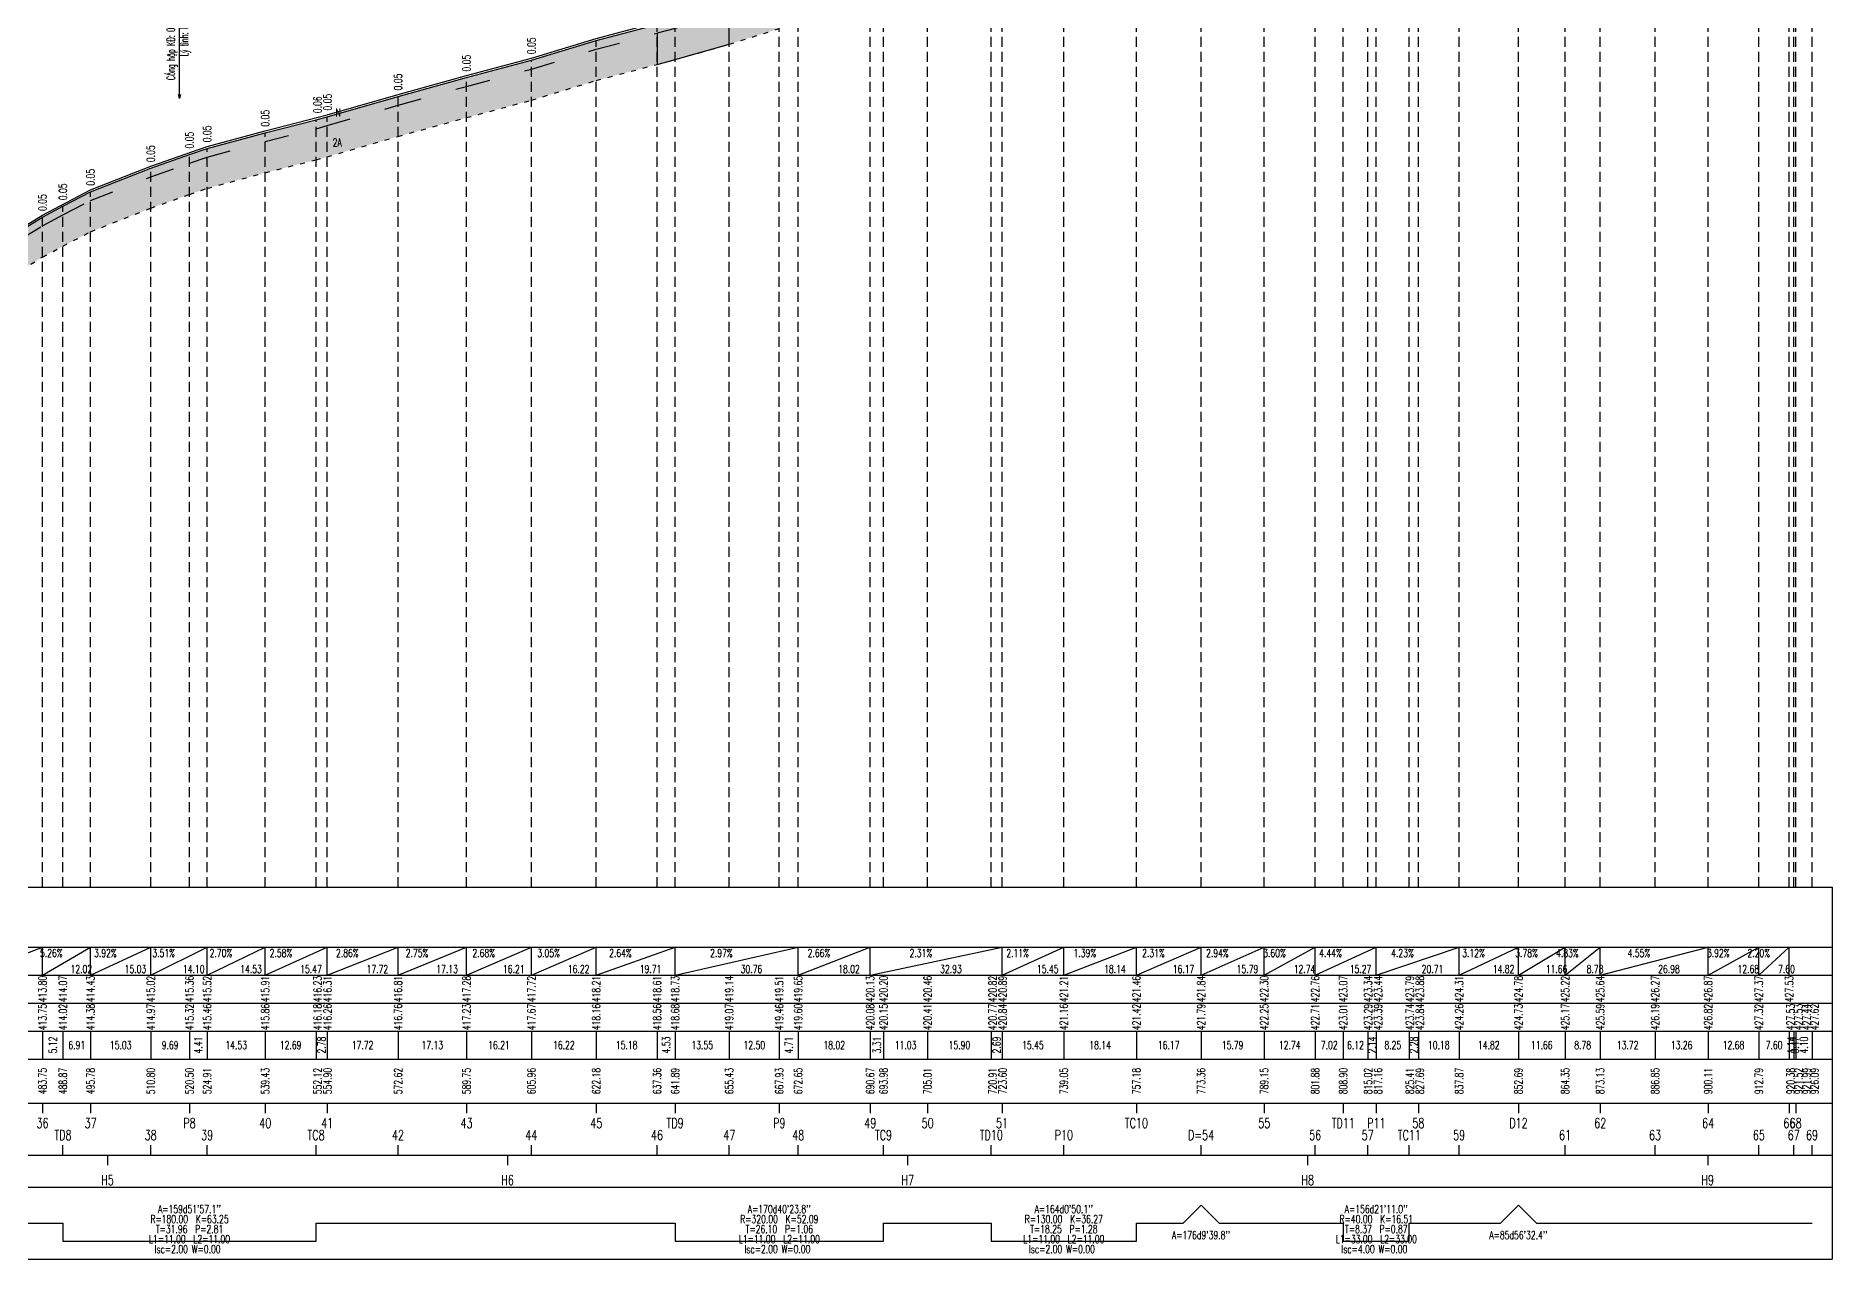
# Model space of a CAD drawing. Header units: centimetres. Extents: x 8901 to 10871, y -7016 to -5464.
# Drawn here: x 9497.3 to 9946.3, y -6139.6 to -5833.9 of the extents above; entities that cross this region are included whole.
import ezdxf
from ezdxf.enums import TextEntityAlignment as Align

# ---------------------------------------------------------------- set-up
doc = ezdxf.new("R2010")
doc.units = ezdxf.units.CM
doc.header["$LTSCALE"] = 10
doc.header["$MEASUREMENT"] = 0
doc.set_wipeout_variables(frame=1)
doc.linetypes.add('ACAD_ISO03W100', pattern=[30, 12, -18])
doc.linetypes.add('HIDDEN', pattern=[0.375, 0.25, -0.125])
for name, color, linetype in [('AoDuongCu2', 2, 'Continuous'), ('DIA CHAT', 8, 'Continuous'), ('enttdtunhien', 3, 'Continuous'), ('kcle_PHAN DINH PHUNG CHOT', 7, 'Continuous'), ('linedongtd', 8, 'Continuous'), ('plinetdtn', 3, 'Continuous'), ('PlineThangCong', 5, 'Continuous'), ('Texttencoc', 5, 'Continuous'), ('tracdocthietke', 1, 'Continuous'), ('vuot', 7, 'Continuous')]:
    doc.layers.add(name, color=color, linetype=linetype)
doc.styles.add('2D', font='vnsimple.shx', dxfattribs={"width": 0.6})
doc.styles.add('CHUSO', font='Vnsimple.shx', dxfattribs={"width": 0.7})
doc.styles.add('CHUSO_TK', font='Vnsimple.shx', dxfattribs={"width": 0.7})
doc.styles.get("Standard").update_dxf_attribs({"font": 'vnsimple.shx', "width": 0.7})
doc.styles.add('TENCOC', font='vnsimple.shx', dxfattribs={"width": 0.7})
doc.styles.add('TIEUDE', font='vnsimple.shx', dxfattribs={"width": 0.7})
doc.dimstyles.new('D1000', dxfattribs={"dimtxt": 2, "dimasz": 1, "dimexe": 0.5, "dimexo": 0.5, "dimgap": 0.7, "dimtad": 1, "dimzin": 0, "dimdsep": 46, "dimtxsty": '2D', "dimblk": 'OPEN30', "dimcen": 0, "dimdle": 0.7, "dimclrd": 7, "dimclre": 7, "dimclrt": 3, "dimaunit": 1, "dimadec": 3, "dimazin": 2, "dimtfac": 0.347826, "dimtix": 1, "dimtofl": 0, "dimtmove": 0, "dimatfit": 3, "dimldrblk": 'OPEN30', "dimfxl": 0, "dimtolj": 1, "dimtzin": 0, "dimarcsym": 0})

# ---------------------------------------------------------------- blocks, each defined once
blk = doc.blocks.new('A$C379663C2')
at = {"layer": 'Texttencoc', "style": 'TIEUDE'}
blk.add_attdef('M', (1.58, 1.5), '', height=1.76, dxfattribs=at)
blk = doc.blocks.new('_Open30')
at = {"color": 0, "linetype": 'ByBlock', "lineweight": -2}
for p, q in [((-1, 0.27), (0, 0)), ((0, 0), (-1, -0.27)), ((0, 0), (-1, 0))]:
    blk.add_line(p, q, dxfattribs=at)

msp = doc.modelspace()

# ---------------------------------------------------------------- hatches: boundary and pattern name
at = {"layer": 'DIA CHAT', "lineweight": -2}
h = msp.add_hatch(dxfattribs=at)
h.set_pattern_fill('ANGLE', color=256, scale=10, style=0)
h.set_pattern_definition([(0, (-549126.691, -1846220.4042), (0, 2.75), [2, -0.75]), (90, (-549126.691, -1846220.4042), (-2.75, 2e-16), [2, -0.75])])
h.paths.add_polyline_path([(9915.31502, -5750.62362), (9927.99472, -5745.65362), (9935.59002, -5742.43362), (9936.72562, -5742.81362), (9937.19982, -5744.48362), (9941.29652, -5742.62362), (9941.29652, -5740.42362), (9937.19982, -5742.28362), (9936.72562, -5740.61362), (9935.59002, -5740.23362), (9927.99472, -5743.45362), (9915.31502, -5748.42362), (9902.05612, -5754.66362), (9888.33832, -5760.69362), (9879.56032, -5764.93362), (9867.89832, -5769.34362), (9853.07692, -5774.01362), (9842.89742, -5778.22362), (9840.62022, -5779.22362), (9840.62022, -5781.42362), (9842.89742, -5780.42362), (9853.07692, -5776.21362), (9867.89832, -5771.54362), (9879.56032, -5767.13362), (9888.33832, -5762.89362), (9902.05612, -5756.86362)])
h.paths.add_polyline_path([(9804.35782, -5796.28362), (9817.09322, -5791.70362), (9824.11162, -5788.70362), (9830.22792, -5785.89362), (9832.36592, -5784.92362), (9840.62022, -5781.42362), (9840.62022, -5779.22362), (9832.36592, -5782.72362), (9830.22792, -5783.69362), (9824.11162, -5786.50362), (9817.09322, -5789.50362), (9804.35782, -5794.08362), (9788.56352, -5798.73362), (9772.38972, -5802.46362), (9754.25412, -5804.98362), (9738.80602, -5808.24362), (9736.11852, -5808.94362), (9720.22102, -5812.54362), (9709.18772, -5815.14362), (9705.87482, -5815.84362), (9705.87482, -5818.04362), (9709.18772, -5817.34362), (9720.22102, -5814.74362), (9736.11852, -5811.14362), (9738.80602, -5810.44362), (9754.25412, -5807.18362), (9772.38972, -5804.66362), (9788.56352, -5800.93362)])
h.paths.add_polyline_path([(9637.38722, -5837.18362), (9652.56782, -5833.18362), (9657.09752, -5831.98362), (9670.64322, -5828.10362), (9683.14262, -5824.24362), (9687.85712, -5822.84362), (9705.87482, -5818.04362), (9705.87482, -5815.84362), (9687.85712, -5820.64362), (9683.14262, -5822.04362), (9670.64322, -5825.90362), (9657.09752, -5829.78362), (9652.56782, -5830.98362), (9637.38722, -5834.98362), (9621.17152, -5839.93362), (9604.96012, -5844.27362), (9587.83282, -5848.98362), (9570.11052, -5854.05362), (9567.33272, -5854.85362), (9554.64142, -5858.04362), (9540.11612, -5861.96362), (9535.70612, -5863.46362), (9526.01242, -5866.91362), (9510.98672, -5872.80362), (9504.07952, -5876.40362), (9504.07952, -5878.60362), (9510.98672, -5875.00362), (9526.01242, -5869.11362), (9535.70612, -5865.66362), (9540.11612, -5864.16362), (9554.64142, -5860.24362), (9567.33272, -5857.05362), (9570.11052, -5856.25362), (9587.83282, -5851.18362), (9604.96012, -5846.47362), (9621.17152, -5842.13362)])
h.paths.add_polyline_path([(9464.10282, -5904.42362), (9467.65642, -5901.92362), (9480.67892, -5892.54362), (9498.96182, -5881.33362), (9504.07952, -5878.60362), (9504.07952, -5876.40362), (9498.96182, -5879.13362), (9480.67892, -5890.34362), (9467.65642, -5899.72362), (9464.10282, -5902.22362), (9453.91862, -5908.89362), (9443.73442, -5916.19362), (9431.25022, -5923.50362), (9424.75712, -5926.10362), (9417.35922, -5928.91362), (9405.88242, -5931.96362), (9392.33532, -5933.72362), (9392.33532, -5935.92362), (9405.88242, -5934.16362), (9417.35922, -5931.11362), (9424.75712, -5928.30362), (9431.25022, -5925.70362), (9443.73442, -5918.39362), (9453.91862, -5911.09362)])
h.paths.add_polyline_path([(9335.38112, -5941.38362), (9339.18202, -5940.98362), (9354.14282, -5939.70362), (9356.47072, -5939.40362), (9372.50542, -5937.68362), (9387.00772, -5936.42362), (9392.33532, -5935.92362), (9392.33532, -5933.72362), (9387.00772, -5934.22362), (9372.50542, -5935.48362), (9356.47072, -5937.20362), (9354.14282, -5937.50362), (9339.18202, -5938.78362), (9335.38112, -5939.18362), (9324.23272, -5940.20362), (9316.61932, -5940.01362), (9315.89892, -5940.01362), (9307.48802, -5939.38362), (9299.07712, -5937.66362), (9296.54192, -5936.56362), (9289.47892, -5934.16362), (9282.41592, -5931.56362), (9274.53522, -5928.36362), (9258.36162, -5919.76362), (9258.36162, -5921.96362), (9274.53522, -5930.56362), (9282.41592, -5933.76362), (9289.47892, -5936.36362), (9296.54192, -5938.76362), (9299.07712, -5939.86362), (9307.48802, -5941.58362), (9315.89892, -5942.21362), (9316.61932, -5942.21362), (9324.23272, -5942.40362)])
h.paths.add_polyline_path([(9021.30952, -5922.64362), (9015.20842, -5921.70362), (9015.20842, -5923.90362), (9021.30952, -5924.84362)])
h.paths.add_polyline_path([(9151.13412, -5871.46362), (9151.13412, -5873.66362), (9155.72432, -5875.29362), (9162.73912, -5876.29362), (9165.28302, -5877.61362), (9172.33852, -5878.91362), (9185.57962, -5882.39362), (9189.02022, -5884.81362), (9194.30382, -5886.11362), (9206.09522, -5892.71362), (9214.00042, -5897.07362), (9223.17022, -5902.11362), (9224.96742, -5903.11362), (9240.22862, -5911.54362), (9258.36162, -5921.96362), (9258.36162, -5919.76362), (9240.22862, -5909.34362), (9224.96742, -5900.91362), (9223.17022, -5899.91362), (9214.00042, -5894.87362), (9206.09522, -5890.51362), (9194.30382, -5883.91362), (9189.02022, -5882.61362), (9185.57962, -5880.19362), (9172.33852, -5876.71362), (9165.28302, -5875.41362), (9162.73912, -5874.09362), (9155.72432, -5873.09362)])
h = msp.add_hatch(dxfattribs=at)
h.set_pattern_fill('ANSI36', color=256, scale=15, style=0)
h.set_pattern_definition([(45, (-549126.691, -1846220.4042), (0.994368911, 3.6460193405), [4.6875, -0.9375, 0, -0.9375])])
h.paths.add_polyline_path([(9224.96742, -5903.11362), (9223.17022, -5902.11362), (9223.17022, -5909.91362), (9224.96742, -5910.91362)])
h.paths.add_polyline_path([(9224.96742, -5903.11362), (9224.96742, -5910.91362), (9240.22862, -5919.34362), (9240.22862, -5911.54362)])
h.paths.add_polyline_path([(9240.22862, -5911.54362), (9240.22862, -5919.34362), (9258.36162, -5929.76362), (9258.36162, -5921.96362)])
h.paths.add_polyline_path([(9194.30382, -5886.11362), (9194.30382, -5893.91362), (9206.09522, -5900.51362), (9206.09522, -5892.71362)])
h.paths.add_polyline_path([(9214.00042, -5897.07362), (9206.09522, -5892.71362), (9206.09522, -5900.51362), (9214.00042, -5904.87362)])
h.paths.add_polyline_path([(9223.17022, -5902.11362), (9214.00042, -5897.07362), (9214.00042, -5904.87362), (9223.17022, -5909.91362)])
h.paths.add_polyline_path([(9172.33852, -5878.91362), (9165.28302, -5877.61362), (9162.73912, -5876.29362), (9155.72432, -5875.29362), (9151.13412, -5873.66362), (9142.56262, -5873.12362), (9142.56262, -5880.92362), (9151.13412, -5881.46362), (9155.72432, -5883.09362), (9162.73912, -5884.09362), (9165.28302, -5885.41362), (9172.33852, -5886.71362), (9185.57962, -5890.19362), (9189.02022, -5892.61362), (9194.30382, -5893.91362), (9194.30382, -5886.11362), (9189.02022, -5884.81362), (9185.57962, -5882.39362)])
h.paths.add_polyline_path([(9670.64322, -5835.90362), (9670.64322, -5828.10362), (9657.09752, -5831.98362), (9652.56782, -5833.18362), (9652.56782, -5840.98362), (9657.09752, -5839.78362)])
h.paths.add_polyline_path([(9687.85712, -5822.84362), (9683.14262, -5824.24362), (9683.14262, -5832.04362), (9687.85712, -5830.64362)])
h.paths.add_polyline_path([(9840.62022, -5781.42362), (9832.36592, -5784.92362), (9832.36592, -5792.72362), (9840.62022, -5789.22362)])
h.paths.add_polyline_path([(9842.89742, -5780.42362), (9840.62022, -5781.42362), (9840.62022, -5789.22362), (9842.89742, -5788.22362)])
h.paths.add_polyline_path([(9832.36592, -5784.92362), (9830.22792, -5785.89362), (9830.22792, -5793.69362), (9832.36592, -5792.72362)])
h.paths.add_polyline_path([(9853.07692, -5776.21362), (9842.89742, -5780.42362), (9842.89742, -5788.22362), (9853.07692, -5784.01362)])
h.paths.add_polyline_path([(9867.89832, -5771.54362), (9853.07692, -5776.21362), (9853.07692, -5784.01362), (9867.89832, -5779.34362)])
h.paths.add_polyline_path([(9879.56032, -5767.13362), (9867.89832, -5771.54362), (9867.89832, -5779.34362), (9879.56032, -5774.93362)])
h.paths.add_polyline_path([(9888.33832, -5762.89362), (9879.56032, -5767.13362), (9879.56032, -5774.93362), (9888.33832, -5770.69362)])
h.paths.add_polyline_path([(9902.05612, -5756.86362), (9888.33832, -5762.89362), (9888.33832, -5770.69362), (9902.05612, -5764.66362)])
h.paths.add_polyline_path([(9915.31502, -5750.62362), (9902.05612, -5756.86362), (9902.05612, -5764.66362), (9915.31502, -5758.42362)])
h.paths.add_polyline_path([(9927.99472, -5745.65362), (9915.31502, -5750.62362), (9915.31502, -5758.42362), (9927.99472, -5753.45362)])
h.paths.add_polyline_path([(9941.29652, -5742.62362), (9937.19982, -5744.48362), (9936.72562, -5742.81362), (9935.59002, -5742.43362), (9927.99472, -5745.65362), (9927.99472, -5753.45362), (9935.59002, -5751.56971), (9936.72562, -5751.42619), (9937.19982, -5751.36352), (9941.29652, -5750.42362)])
h.paths.add_polyline_path([(9817.09322, -5791.70362), (9804.35782, -5796.28362), (9804.35782, -5804.08362), (9817.09322, -5799.50362)])
h.paths.add_polyline_path([(9824.11162, -5788.70362), (9817.09322, -5791.70362), (9817.09322, -5799.50362), (9824.11162, -5796.50362)])
h.paths.add_polyline_path([(9830.22792, -5785.89362), (9824.11162, -5788.70362), (9824.11162, -5796.50362), (9830.22792, -5793.69362)])
h.paths.add_polyline_path([(9754.25412, -5807.18362), (9738.80602, -5810.44362), (9738.80602, -5818.24362), (9754.25412, -5814.98362)])
h.paths.add_polyline_path([(9772.38972, -5812.46362), (9772.38972, -5804.66362), (9754.25412, -5807.18362), (9754.25412, -5814.98362)])
h.paths.add_polyline_path([(9788.56352, -5800.93362), (9772.38972, -5804.66362), (9772.38972, -5812.46362), (9788.56352, -5808.73362)])
h.paths.add_polyline_path([(9804.35782, -5804.08362), (9804.35782, -5796.28362), (9788.56352, -5800.93362), (9788.56352, -5808.73362)])
h.paths.add_polyline_path([(9709.18772, -5817.34362), (9705.87482, -5818.04362), (9705.87482, -5825.84362), (9709.18772, -5825.14362)])
h.paths.add_polyline_path([(9720.22102, -5814.74362), (9709.18772, -5817.34362), (9709.18772, -5825.14362), (9720.22102, -5822.54362)])
h.paths.add_polyline_path([(9736.11852, -5811.14362), (9720.22102, -5814.74362), (9720.22102, -5822.54362), (9736.11852, -5818.94362)])
h.paths.add_polyline_path([(9738.80602, -5810.44362), (9736.11852, -5811.14362), (9736.11852, -5818.94362), (9738.80602, -5818.24362)])
h.paths.add_polyline_path([(9652.56782, -5840.98362), (9652.56782, -5833.18362), (9637.38722, -5837.18362), (9637.38722, -5844.98362)])
h.paths.add_polyline_path([(9705.87482, -5818.04362), (9687.85712, -5822.84362), (9687.85712, -5830.64362), (9705.87482, -5825.84362)])
h.paths.add_polyline_path([(9683.14262, -5824.24362), (9670.64322, -5828.10362), (9670.64322, -5835.90362), (9683.14262, -5832.04362)])
h.paths.add_polyline_path([(9540.11612, -5864.16362), (9535.70612, -5865.66362), (9535.70612, -5873.46362), (9540.11612, -5871.96362)])
h.paths.add_polyline_path([(9570.11052, -5856.25362), (9567.33272, -5857.05362), (9567.33272, -5864.85362), (9570.11052, -5864.05362)])
h.paths.add_polyline_path([(9554.64142, -5868.04362), (9554.64142, -5860.24362), (9540.11612, -5864.16362), (9540.11612, -5871.96362)])
h.paths.add_polyline_path([(9567.33272, -5857.05362), (9554.64142, -5860.24362), (9554.64142, -5868.04362), (9567.33272, -5864.85362)])
h.paths.add_polyline_path([(9587.83282, -5851.18362), (9570.11052, -5856.25362), (9570.11052, -5864.05362), (9587.83282, -5858.98362)])
h.paths.add_polyline_path([(9604.96012, -5846.47362), (9587.83282, -5851.18362), (9587.83282, -5858.98362), (9604.96012, -5854.27362)])
h.paths.add_polyline_path([(9621.17152, -5849.93362), (9621.17152, -5842.13362), (9604.96012, -5846.47362), (9604.96012, -5854.27362)])
h.paths.add_polyline_path([(9637.38722, -5837.18362), (9621.17152, -5842.13362), (9621.17152, -5849.93362), (9637.38722, -5844.98362)])
h.paths.add_polyline_path([(9510.98672, -5875.00362), (9504.07952, -5878.60362), (9504.07952, -5886.40362), (9510.98672, -5882.80362)])
h.paths.add_polyline_path([(9526.01242, -5876.91362), (9526.01242, -5869.11362), (9510.98672, -5875.00362), (9510.98672, -5882.80362)])
h.paths.add_polyline_path([(9535.70612, -5865.66362), (9526.01242, -5869.11362), (9526.01242, -5876.91362), (9535.70612, -5873.46362)])
h.paths.add_polyline_path([(9387.00772, -5944.22362), (9392.33532, -5943.72362), (9392.33532, -5935.92362), (9387.00772, -5936.42362), (9372.50542, -5937.68362), (9356.47072, -5939.40362), (9354.14282, -5939.70362), (9339.18202, -5940.98362), (9335.38112, -5941.38362), (9324.23272, -5942.40362), (9316.61932, -5942.21362), (9315.89892, -5942.21362), (9307.48802, -5941.58362), (9299.07712, -5939.86362), (9296.54192, -5938.76362), (9289.47892, -5936.36362), (9282.41592, -5933.76362), (9274.53522, -5930.56362), (9258.36162, -5921.96362), (9258.36162, -5929.76362), (9274.53522, -5938.36362), (9282.41592, -5941.56362), (9289.47892, -5944.16362), (9296.54192, -5946.56362), (9299.07712, -5947.66362), (9307.48802, -5949.38362), (9315.89892, -5950.01362), (9316.61932, -5950.01362), (9324.23272, -5950.20362), (9335.38112, -5949.18362), (9339.18202, -5948.78362), (9354.14282, -5947.50362), (9356.47072, -5947.20362), (9372.50542, -5945.48362)])
h.paths.add_polyline_path([(9480.67892, -5900.34362), (9498.96182, -5889.13362), (9504.07952, -5886.40362), (9504.07952, -5878.60362), (9498.96182, -5881.33362), (9480.67892, -5892.54362), (9467.65642, -5901.92362), (9464.10282, -5904.42362), (9453.91862, -5911.09362), (9443.73442, -5918.39362), (9431.25022, -5925.70362), (9424.75712, -5928.30362), (9417.35922, -5931.11362), (9405.88242, -5934.16362), (9392.33532, -5935.92362), (9392.33532, -5943.72362), (9405.88242, -5941.96362), (9417.35922, -5938.91362), (9424.75712, -5936.10362), (9431.25022, -5933.50362), (9443.73442, -5926.19362), (9453.91862, -5918.89362), (9464.10282, -5912.22362), (9467.65642, -5909.72362)])
h.paths.add_polyline_path([(9107.05552, -5886.43362), (9113.25532, -5885.01362), (9129.05122, -5882.06362), (9142.56262, -5880.92362), (9142.56262, -5873.12362), (9129.05122, -5874.26362), (9113.25532, -5877.21362), (9107.05552, -5878.63362), (9098.01752, -5880.96362), (9081.56302, -5884.69362), (9064.91632, -5890.96362), (9046.71672, -5902.49362), (9036.61132, -5911.20362), (9030.65532, -5917.96362), (9026.50592, -5921.06362), (9021.30952, -5924.84362), (9015.20842, -5923.90362), (9015.20842, -5933.24223), (9021.30952, -5932.64362), (9026.50592, -5928.86362), (9030.65532, -5925.76362), (9036.61132, -5919.00362), (9046.71672, -5910.29362), (9064.91632, -5898.76362), (9081.56302, -5892.49362), (9098.01752, -5888.76362)])

# ---------------------------------------------------------------- linework, layer by layer
at = {"layer": 'Defpoints', "linetype": 'ACAD_ISO03W100', "lineweight": -2, "ltscale": 0.01}
msp.add_lwpolyline([(9480.67892, -5900.34362), (9498.96182, -5889.13362), (9504.07952, -5886.40362), (9510.98672, -5882.80362), (9526.01242, -5876.91362), (9535.70612, -5873.46362), (9540.11612, -5871.96362), (9554.64142, -5868.04362), (9567.33272, -5864.85362), (9570.11052, -5864.05362), (9587.83282, -5858.98362), (9604.96012, -5854.27362), (9621.17152, -5849.93362), (9637.38722, -5844.98362), (9652.56782, -5840.98362), (9657.09752, -5839.78362), (9670.64322, -5835.90362), (9683.14262, -5832.04362)], dxfattribs=at)
at = {"layer": 'DIA CHAT', "lineweight": -2}
msp.add_lwpolyline([(9652.56782, -5833.18362), (9652.56782, -5840.98362), (9657.09752, -5839.78362), (9670.64322, -5835.90362), (9670.64322, -5828.10362), (9657.09752, -5831.98362), (9652.56782, -5833.18362)], close=True, dxfattribs=at)
at = {"layer": 'DIA CHAT', "linetype": 'ACAD_ISO03W100', "lineweight": -2, "ltscale": 0.05}
msp.add_lwpolyline([(9480.67892, -5892.54362), (9498.96182, -5881.33362), (9504.07952, -5878.60362), (9510.98672, -5875.00362), (9526.01242, -5869.11362), (9535.70612, -5865.66362), (9540.11612, -5864.16362), (9554.64142, -5860.24362), (9567.33272, -5857.05362), (9570.11052, -5856.25362), (9587.83282, -5851.18362), (9604.96012, -5846.47362), (9621.17152, -5842.13362), (9637.38722, -5837.18362), (9652.56782, -5833.18362)], dxfattribs=at)
at = {"layer": 'enttdtunhien'}
for p, q in [((9010.20842, -6046.61362), (9946.29652, -6046.61362)), ((9946.29652, -6046.61362), (9946.29652, -6139.61362)), ((9010.20842, -6061.61362), (9946.29652, -6061.61362)), ((9010.20842, -6068.61362), (9946.29652, -6068.61362)), ((9010.20842, -6075.61362), (9946.29652, -6075.61362)), ((9010.20842, -6082.61362), (9946.29652, -6082.61362)), ((9010.20842, -6089.61362), (9946.29652, -6089.61362)), ((9010.20842, -6100.61362), (9946.29652, -6100.61362)), ((9010.20842, -6113.61362), (9946.29652, -6113.61362)), ((9010.20842, -6121.61362), (9946.29652, -6121.61362)), ((9010.20842, -6139.61362), (9946.29652, -6139.61362))]:
    msp.add_line(p, q, dxfattribs=at)
at = {"layer": 'enttdtunhien', "color": 3}
for p, q in [((9498.96182, -6082.61362), (9498.96182, -6089.61362)), ((9504.07952, -6082.61362), (9504.07952, -6089.61362)), ((9510.98672, -6082.61362), (9510.98672, -6089.61362)), ((9526.01242, -6082.61362), (9526.01242, -6089.61362)), ((9535.70612, -6082.61362), (9535.70612, -6089.61362)), ((9540.11612, -6082.61362), (9540.11612, -6089.61362)), ((9554.64142, -6082.61362), (9554.64142, -6089.61362)), ((9567.33272, -6082.61362), (9567.33272, -6089.61362)), ((9570.11052, -6082.61362), (9570.11052, -6089.61362)), ((9587.83282, -6082.61362), (9587.83282, -6089.61362)), ((9604.96012, -6082.61362), (9604.96012, -6089.61362)), ((9621.17152, -6082.61362), (9621.17152, -6089.61362)), ((9637.38722, -6082.61362), (9637.38722, -6089.61362)), ((9652.56782, -6082.61362), (9652.56782, -6089.61362)), ((9657.09752, -6082.61362), (9657.09752, -6089.61362)), ((9670.64322, -6082.61362), (9670.64322, -6089.61362)), ((9683.14262, -6082.61362), (9683.14262, -6089.61362)), ((9687.85712, -6082.61362), (9687.85712, -6089.61362)), ((9705.87482, -6082.61362), (9705.87482, -6089.61362)), ((9709.18772, -6082.61362), (9709.18772, -6089.61362)), ((9720.22102, -6082.61362), (9720.22102, -6089.61362)), ((9736.11852, -6082.61362), (9736.11852, -6089.61362)), ((9738.80602, -6082.61362), (9738.80602, -6089.61362)), ((9754.25412, -6082.61362), (9754.25412, -6089.61362)), ((9772.38972, -6082.61362), (9772.38972, -6089.61362)), ((9788.56352, -6082.61362), (9788.56352, -6089.61362)), ((9804.35782, -6082.61362), (9804.35782, -6089.61362)), ((9817.09322, -6082.61362), (9817.09322, -6089.61362)), ((9824.11162, -6082.61362), (9824.11162, -6089.61362)), ((9830.22792, -6082.61362), (9830.22792, -6089.61362)), ((9832.36592, -6082.61362), (9832.36592, -6089.61362)), ((9840.62022, -6082.61362), (9840.62022, -6089.61362)), ((9842.89742, -6082.61362), (9842.89742, -6089.61362)), ((9853.07692, -6082.61362), (9853.07692, -6089.61362)), ((9867.89832, -6082.61362), (9867.89832, -6089.61362)), ((9879.56032, -6082.61362), (9879.56032, -6089.61362)), ((9888.33832, -6082.61362), (9888.33832, -6089.61362)), ((9902.05612, -6082.61362), (9902.05612, -6089.61362)), ((9915.31502, -6082.61362), (9915.31502, -6089.61362)), ((9927.99472, -6082.61362), (9927.99472, -6089.61362)), ((9935.59002, -6082.61362), (9935.59002, -6089.61362)), ((9936.72562, -6082.61362), (9936.72562, -6089.61362)), ((9937.19982, -6082.61362), (9937.19982, -6089.61362)), ((9941.29652, -6082.61362), (9941.29652, -6089.61362))]:
    msp.add_line(p, q, dxfattribs=at)
at = {"layer": 'enttdtunhien', "color": 5}
for p, q in [((9498.96182, -6100.61362), (9498.96182, -6103.11362)), ((9510.98672, -6100.61362), (9510.98672, -6103.11362)), ((9535.70612, -6100.61362), (9535.70612, -6103.11362)), ((9554.64142, -6100.61362), (9554.64142, -6103.11362)), ((9570.11052, -6100.61362), (9570.11052, -6103.11362)), ((9604.96012, -6100.61362), (9604.96012, -6103.11362)), ((9637.38722, -6100.61362), (9637.38722, -6103.11362)), ((9657.09752, -6100.61362), (9657.09752, -6103.11362)), ((9683.14262, -6100.61362), (9683.14262, -6103.11362)), ((9705.87482, -6100.61362), (9705.87482, -6103.11362)), ((9720.22102, -6100.61362), (9720.22102, -6103.11362)), ((9738.80602, -6100.61362), (9738.80602, -6103.11362)), ((9772.38972, -6100.61362), (9772.38972, -6103.11362)), ((9804.35782, -6100.61362), (9804.35782, -6103.11362)), ((9824.11162, -6100.61362), (9824.11162, -6103.11362)), ((9832.36592, -6100.61362), (9832.36592, -6103.11362)), ((9842.89742, -6100.61362), (9842.89742, -6103.11362)), ((9867.89832, -6100.61362), (9867.89832, -6103.11362)), ((9888.33832, -6100.61362), (9888.33832, -6103.11362)), ((9915.31502, -6100.61362), (9915.31502, -6103.11362)), ((9935.59002, -6100.61362), (9935.59002, -6103.11362)), ((9937.19982, -6100.61362), (9937.19982, -6103.11362)), ((9504.07952, -6113.61362), (9504.07952, -6111.11362)), ((9515.20842, -6113.61362), (9515.20842, -6116.11362)), ((9526.01242, -6113.61362), (9526.01242, -6111.11362)), ((9540.11612, -6113.61362), (9540.11612, -6111.11362)), ((9567.33272, -6113.61362), (9567.33272, -6111.11362)), ((9587.83282, -6113.61362), (9587.83282, -6111.11362)), ((9615.20842, -6113.61362), (9615.20842, -6116.11362)), ((9621.17152, -6113.61362), (9621.17152, -6111.11362)), ((9652.56782, -6113.61362), (9652.56782, -6111.11362)), ((9670.64322, -6113.61362), (9670.64322, -6111.11362)), ((9687.85712, -6113.61362), (9687.85712, -6111.11362)), ((9709.18772, -6113.61362), (9709.18772, -6111.11362)), ((9715.20842, -6113.61362), (9715.20842, -6116.11362)), ((9736.11852, -6113.61362), (9736.11852, -6111.11362)), ((9754.25412, -6113.61362), (9754.25412, -6111.11362)), ((9788.56352, -6113.61362), (9788.56352, -6111.11362)), ((9815.20842, -6113.61362), (9815.20842, -6116.11362)), ((9817.09322, -6113.61362), (9817.09322, -6111.11362)), ((9830.22792, -6113.61362), (9830.22792, -6111.11362)), ((9840.62022, -6113.61362), (9840.62022, -6111.11362)), ((9853.07692, -6113.61362), (9853.07692, -6111.11362)), ((9879.56032, -6113.61362), (9879.56032, -6111.11362)), ((9902.05612, -6113.61362), (9902.05612, -6111.11362)), ((9915.20842, -6113.61362), (9915.20842, -6116.11362)), ((9927.99472, -6113.61362), (9927.99472, -6111.11362)), ((9936.72562, -6113.61362), (9936.72562, -6111.11362)), ((9941.29652, -6113.61362), (9941.29652, -6111.11362))]:
    msp.add_line(p, q, dxfattribs=at)
at = {"layer": 'linedongtd', "linetype": 'HIDDEN'}
for p, q in [((9935.59002, -6046.61362), (9935.59002, -5741.28362)), ((9936.72562, -6046.61362), (9936.72562, -5741.28362)), ((9937.19982, -6046.61362), (9937.19982, -5742.18362)), ((9941.29652, -6046.61362), (9941.29652, -5740.42362)), ((9927.99472, -6046.61362), (9927.99472, -5743.45362)), ((9915.31502, -6046.61362), (9915.31502, -5748.42362)), ((9902.05612, -6046.61362), (9902.05612, -5754.66362)), ((9888.33832, -6046.61362), (9888.33832, -5760.69362)), ((9867.89832, -6046.61362), (9867.89832, -5769.34362)), ((9879.56032, -6046.61362), (9879.56032, -5764.93362)), ((9842.89742, -6046.61362), (9842.89742, -5778.22362)), ((9853.07692, -6046.61362), (9853.07692, -5774.01362)), ((9832.36592, -6046.61362), (9832.36592, -5782.72362)), ((9840.62022, -6046.61362), (9840.62022, -5779.22362)), ((9824.11162, -6046.61362), (9824.11162, -5786.50362)), ((9830.22792, -6046.61362), (9830.22792, -5783.69362)), ((9817.09322, -6046.61362), (9817.09322, -5789.50362)), ((9804.35782, -6046.61362), (9804.35782, -5794.08362)), ((9788.56352, -6046.61362), (9788.56352, -5798.73362)), ((9754.25412, -6046.61362), (9754.25412, -5804.98362)), ((9772.38972, -6046.61362), (9772.38972, -5802.46362)), ((9736.11852, -6046.61362), (9736.11852, -5808.94362)), ((9738.80602, -6046.61362), (9738.80602, -5808.24362)), ((9720.22102, -6046.61362), (9720.22102, -5812.54362)), ((9705.87482, -6046.61362), (9705.87482, -5815.84362)), ((9709.18772, -6046.61362), (9709.18772, -5815.14362)), ((9683.14262, -6046.61362), (9683.14262, -5822.04362)), ((9687.85712, -6046.61362), (9687.85712, -5820.64362)), ((9670.64322, -6046.61362), (9670.64322, -5825.90362)), ((9652.56782, -6046.61362), (9652.56782, -5830.98362)), ((9657.09752, -6046.61362), (9657.09752, -5829.78362)), ((9637.38722, -6046.61362), (9637.38722, -5834.98362)), ((9621.17152, -6046.61362), (9621.17152, -5839.93362)), ((9604.96012, -6046.61362), (9604.96012, -5844.27362)), ((9587.83282, -6046.61362), (9587.83282, -5848.98362)), ((9570.11052, -6046.61362), (9570.11052, -5854.05362)), ((9554.64142, -6046.61362), (9554.64142, -5858.04362)), ((9567.33272, -6046.61362), (9567.33272, -5854.85362)), ((9535.70612, -6046.61362), (9535.70612, -5863.46362)), ((9540.11612, -6046.61362), (9540.11612, -5861.96362)), ((9526.01242, -6046.61362), (9526.01242, -5866.91362)), ((9504.07952, -6046.61362), (9504.07952, -5876.40362)), ((9510.98672, -6046.61362), (9510.98672, -5872.80362)), ((9498.96182, -6046.61362), (9498.96182, -5879.13362))]:
    msp.add_line(p, q, dxfattribs=at)
at = {"layer": 'PlineThangCong', "color": 3}
msp.add_lwpolyline([(9464.10282, -6130.61362), (9504.07952, -6130.61362), (9504.07952, -6135.11362), (9567.33272, -6135.11362), (9567.33272, -6130.61362), (9657.09752, -6130.61362), (9657.09752, -6135.11362), (9709.18772, -6135.11362), (9709.18772, -6130.61362), (9736.11852, -6130.61362), (9736.11852, -6135.11362), (9772.38972, -6135.11362), (9772.38972, -6130.61362), (9784.06352, -6130.61362), (9788.56352, -6126.11362), (9793.06352, -6130.61362), (9824.11162, -6130.61362), (9824.11162, -6135.11362), (9840.62022, -6135.11362), (9840.62022, -6130.61362), (9863.39832, -6130.61362), (9867.89832, -6126.11362), (9872.39832, -6130.61362), (9941.29652, -6130.61362)], dxfattribs=at)
at = {"layer": 'tracdocthietke', "color": 2}
for p, q in [((9480.67892, -6068.61362), (9498.96182, -6061.61362)), ((9498.96182, -6068.61362), (9498.96182, -6061.61362)), ((9498.96182, -6068.61362), (9498.96182, -6061.61362)), ((9498.96182, -6068.61362), (9510.98672, -6061.61362)), ((9510.98672, -6068.61362), (9510.98672, -6061.61362)), ((9510.98672, -6068.61362), (9510.98672, -6061.61362)), ((9510.98672, -6068.61362), (9526.01242, -6061.61362)), ((9526.01242, -6068.61362), (9526.01242, -6061.61362)), ((9526.01242, -6068.61362), (9526.01242, -6061.61362)), ((9526.01242, -6068.61362), (9540.11612, -6061.61362)), ((9540.11612, -6068.61362), (9540.11612, -6061.61362)), ((9540.11612, -6068.61362), (9540.11612, -6061.61362)), ((9540.11612, -6068.61362), (9554.64142, -6061.61362)), ((9554.64142, -6068.61362), (9554.64142, -6061.61362)), ((9554.64142, -6068.61362), (9554.64142, -6061.61362)), ((9554.64142, -6068.61362), (9570.11052, -6061.61362)), ((9570.11052, -6068.61362), (9570.11052, -6061.61362)), ((9570.11052, -6068.61362), (9570.11052, -6061.61362)), ((9570.11052, -6068.61362), (9587.83282, -6061.61362)), ((9587.83282, -6068.61362), (9587.83282, -6061.61362)), ((9587.83282, -6068.61362), (9587.83282, -6061.61362)), ((9587.83282, -6068.61362), (9604.96012, -6061.61362)), ((9604.96012, -6068.61362), (9604.96012, -6061.61362)), ((9604.96012, -6068.61362), (9604.96012, -6061.61362)), ((9604.96012, -6068.61362), (9621.17152, -6061.61362)), ((9621.17152, -6068.61362), (9621.17152, -6061.61362)), ((9621.17152, -6068.61362), (9621.17152, -6061.61362)), ((9621.17152, -6068.61362), (9637.38722, -6061.61362)), ((9637.38722, -6068.61362), (9637.38722, -6061.61362)), ((9637.38722, -6068.61362), (9637.38722, -6061.61362)), ((9637.38722, -6068.61362), (9657.09752, -6061.61362)), ((9657.09752, -6068.61362), (9657.09752, -6061.61362)), ((9657.09752, -6068.61362), (9657.09752, -6061.61362)), ((9657.09752, -6068.61362), (9687.85712, -6061.61362)), ((9687.85712, -6068.61362), (9687.85712, -6061.61362)), ((9687.85712, -6068.61362), (9687.85712, -6061.61362)), ((9687.85712, -6068.61362), (9705.87482, -6061.61362)), ((9705.87482, -6068.61362), (9705.87482, -6061.61362)), ((9705.87482, -6068.61362), (9705.87482, -6061.61362)), ((9705.87482, -6068.61362), (9738.80602, -6061.61362)), ((9738.80602, -6068.61362), (9738.80602, -6061.61362)), ((9738.80602, -6068.61362), (9738.80602, -6061.61362)), ((9738.80602, -6068.61362), (9754.25412, -6061.61362)), ((9754.25412, -6068.61362), (9754.25412, -6061.61362)), ((9754.25412, -6068.61362), (9754.25412, -6061.61362)), ((9754.25412, -6068.61362), (9772.38972, -6061.61362)), ((9772.38972, -6068.61362), (9772.38972, -6061.61362)), ((9772.38972, -6068.61362), (9772.38972, -6061.61362)), ((9772.38972, -6068.61362), (9788.56352, -6061.61362)), ((9788.56352, -6068.61362), (9788.56352, -6061.61362)), ((9788.56352, -6068.61362), (9788.56352, -6061.61362)), ((9788.56352, -6068.61362), (9804.35782, -6061.61362)), ((9804.35782, -6068.61362), (9804.35782, -6061.61362)), ((9804.35782, -6068.61362), (9804.35782, -6061.61362)), ((9804.35782, -6068.61362), (9817.09322, -6061.61362)), ((9817.09322, -6068.61362), (9817.09322, -6061.61362)), ((9817.09322, -6068.61362), (9817.09322, -6061.61362)), ((9817.09322, -6068.61362), (9832.36592, -6061.61362)), ((9832.36592, -6068.61362), (9832.36592, -6061.61362)), ((9832.36592, -6068.61362), (9832.36592, -6061.61362)), ((9832.36592, -6068.61362), (9853.07692, -6061.61362)), ((9853.07692, -6068.61362), (9853.07692, -6061.61362)), ((9853.07692, -6068.61362), (9853.07692, -6061.61362)), ((9853.07692, -6068.61362), (9867.89832, -6061.61362)), ((9867.89832, -6068.61362), (9867.89832, -6061.61362)), ((9867.89832, -6068.61362), (9867.89832, -6061.61362)), ((9867.89832, -6068.61362), (9879.56032, -6061.61362)), ((9879.56032, -6068.61362), (9879.56032, -6061.61362)), ((9879.56032, -6068.61362), (9879.56032, -6061.61362)), ((9879.56032, -6068.61362), (9888.33832, -6061.61362)), ((9888.33832, -6068.61362), (9888.33832, -6061.61362)), ((9888.33832, -6068.61362), (9888.33832, -6061.61362)), ((9888.33832, -6068.61362), (9915.31502, -6061.61362)), ((9915.31502, -6068.61362), (9915.31502, -6061.61362)), ((9915.31502, -6068.61362), (9915.31502, -6061.61362)), ((9915.31502, -6068.61362), (9927.99472, -6061.61362)), ((9927.99472, -6068.61362), (9927.99472, -6061.61362)), ((9927.99472, -6068.61362), (9927.99472, -6061.61362)), ((9927.99472, -6068.61362), (9935.59002, -6061.61362)), ((9935.59002, -6068.61362), (9935.59002, -6061.61362))]:
    msp.add_line(p, q, dxfattribs=at)
at = {"layer": 'tracdocthietke', "color": 1}
for points in [[(9637.38722, -5834.48362), (9657.09752, -5829.28362)], [(9621.17152, -5839.43362), (9637.38722, -5834.48362)], [(9604.96012, -5843.77362), (9621.17152, -5839.43362)], [(9587.83282, -5848.48362), (9604.96012, -5843.77362)], [(9570.11052, -5853.55362), (9587.83282, -5848.48362)], [(9554.64142, -5857.54362), (9570.11052, -5853.55362)], [(9540.11612, -5861.46362), (9554.64142, -5857.54362)], [(9526.01242, -5866.41362), (9540.11612, -5861.46362)], [(9510.98672, -5872.30362), (9526.01242, -5866.41362)], [(9498.96182, -5878.63362), (9510.98672, -5872.30362)], [(9480.67892, -5889.84362), (9498.96182, -5878.63362)]]:
    msp.add_lwpolyline(points, dxfattribs=at)

# ---------------------------------------------------------------- texts
at = {"layer": 'enttdtunhien', "color": 3, "style": 'CHUSO', "width": 0.7}
for s, p in [('413.75', (9498.96182, -6079.11362)), ('414.02', (9504.07952, -6079.11362)), ('414.38', (9510.98672, -6079.11362)), ('414.97', (9526.01242, -6079.11362)), ('415.32', (9535.70612, -6079.11362)), ('415.46', (9540.11612, -6079.11362)), ('415.86', (9554.64142, -6079.11362)), ('416.18', (9567.72162, -6079.11362)), ('416.26', (9570.22162, -6079.11362)), ('416.76', (9587.83282, -6079.11362)), ('417.23', (9604.96012, -6079.11362)), ('417.67', (9621.17152, -6079.11362)), ('418.16', (9637.38722, -6079.11362)), ('418.56', (9652.56782, -6079.11362)), ('418.68', (9657.09752, -6079.11362)), ('419.07', (9670.64322, -6079.11362)), ('419.46', (9683.14262, -6079.11362)), ('419.60', (9687.85712, -6079.11362)), ('420.08', (9705.87482, -6079.11362)), ('420.15', (9709.18772, -6079.11362)), ('420.41', (9720.22102, -6079.11362)), ('420.77', (9736.46227, -6079.11362)), ('420.84', (9738.96227, -6079.11362)), ('421.16', (9754.25412, -6079.11362)), ('421.42', (9772.38972, -6079.11362)), ('421.79', (9788.56352, -6079.11362)), ('422.25', (9804.35782, -6079.11362)), ('422.71', (9817.09322, -6079.11362)), ('423.01', (9824.11162, -6079.11362)), ('423.29', (9830.29692, -6079.11362)), ('423.39', (9832.79692, -6079.11362)), ('423.74', (9840.75882, -6079.11362)), ('423.84', (9843.25882, -6079.11362)), ('424.26', (9853.07692, -6079.11362)), ('424.73', (9867.89832, -6079.11362)), ('425.17', (9879.56032, -6079.11362)), ('425.59', (9888.33832, -6079.11362)), ('426.19', (9902.05612, -6079.11362)), ('426.82', (9915.31502, -6079.11362)), ('427.32', (9927.99472, -6079.11362)), ('427.53', (9935.94327, -6079.11362)), ('427.53', (9937.94327, -6079.11362)), ('427.44', (9939.94327, -6079.11362)), ('427.62', (9941.94327, -6079.11362)), ('483.75', (9498.96182, -6095.11362)), ('488.87', (9504.07952, -6095.11362)), ('495.78', (9510.98672, -6095.11362)), ('510.80', (9526.01242, -6095.11362)), ('520.50', (9535.70612, -6095.11362)), ('524.91', (9540.11612, -6095.11362)), ('539.43', (9554.64142, -6095.11362)), ('552.12', (9567.72162, -6095.11362)), ('554.90', (9570.22162, -6095.11362)), ('572.62', (9587.83282, -6095.11362)), ('589.75', (9604.96012, -6095.11362)), ('605.96', (9621.17152, -6095.11362)), ('622.18', (9637.38722, -6095.11362)), ('637.36', (9652.56782, -6095.11362)), ('641.89', (9657.09752, -6095.11362)), ('655.43', (9670.64322, -6095.11362)), ('667.93', (9683.14262, -6095.11362)), ('672.65', (9687.85712, -6095.11362)), ('690.67', (9705.87482, -6095.11362)), ('693.98', (9709.18772, -6095.11362)), ('705.01', (9720.22102, -6095.11362)), ('720.91', (9736.46227, -6095.11362)), ('723.60', (9738.96227, -6095.11362)), ('739.05', (9754.25412, -6095.11362)), ('757.18', (9772.38972, -6095.11362)), ('773.36', (9788.56352, -6095.11362)), ('789.15', (9804.35782, -6095.11362)), ('801.88', (9817.09322, -6095.11362)), ('808.90', (9824.11162, -6095.11362)), ('815.02', (9830.29692, -6095.11362)), ('817.16', (9832.79692, -6095.11362)), ('825.41', (9840.75882, -6095.11362)), ('827.69', (9843.25882, -6095.11362)), ('837.87', (9853.07692, -6095.11362)), ('852.69', (9867.89832, -6095.11362)), ('864.35', (9879.56032, -6095.11362)), ('873.13', (9888.33832, -6095.11362)), ('886.85', (9902.05612, -6095.11362)), ('900.11', (9915.31502, -6095.11362)), ('912.79', (9927.99472, -6095.11362)), ('920.38', (9935.94327, -6095.11362)), ('921.52', (9937.94327, -6095.11362)), ('921.99', (9939.94327, -6095.11362)), ('926.09', (9941.94327, -6095.11362))]:
    msp.add_text(s, height=2, rotation=90, dxfattribs=at).set_placement(p, align=Align.MIDDLE)
for s, p in [("A=159d51'57.1''", (9535.70612, -6127.11362)), ("A=170d40'23.8''", (9683.14262, -6127.11362)), ("A=164d0'50.1''", (9754.25412, -6127.11362)), ("A=156d21'11.0''", (9832.36592, -6127.11362)), ('R=180.00  K=63.25', (9535.70612, -6129.61362)), ('T=31.96  P=2.81', (9535.70612, -6132.11362)), ('R=320.00  K=52.09', (9683.14262, -6129.61362)), ('T=26.10  P=1.06', (9683.14262, -6132.11362)), ('R=130.00  K=36.27', (9754.25412, -6129.61362)), ('T=18.25  P=1.28', (9754.25412, -6132.11362)), ("A=176d9'39.8''", (9788.56352, -6133.61362)), ('R=40.00  K=16.51', (9832.36592, -6129.61362)), ('T=8.37  P=0.87', (9832.36592, -6132.11362)), ("A=85d56'32.4''", (9867.89832, -6133.61362)), ('L1=11.00  L2=11.00', (9535.70612, -6134.61362)), ('Isc=2.00 W=0.00^J', (9535.70612, -6137.11362)), ('L1=11.00  L2=11.00', (9683.14262, -6134.61362)), ('Isc=2.00 W=0.00^J', (9683.14262, -6137.11362)), ('L1=11.00  L2=11.00', (9754.25412, -6134.61362)), ('Isc=2.00 W=0.00^J', (9754.25412, -6137.11362)), ('L1=33.00  L2=33.00', (9832.36592, -6134.61362)), ('Isc=4.00 W=0.00^J', (9832.36592, -6137.11362))]:
    msp.add_text(s, height=2, dxfattribs=at).set_placement(p, align=Align.MIDDLE)
at = {"layer": 'kcle_PHAN DINH PHUNG CHOT', "color": 3, "style": 'CHUSO', "width": 0.7}
for s, p in [('5.12', (9501.52067, -6086.11362)), ('4.41', (9537.91112, -6086.11362)), ('2.78', (9568.72162, -6086.11362)), ('4.53', (9654.83267, -6086.11362)), ('4.71', (9685.49987, -6086.11362)), ('3.31', (9707.53127, -6086.11362)), ('2.69', (9737.46227, -6086.11362)), ('2.14', (9831.29692, -6086.11362)), ('2.28', (9841.75882, -6086.11362)), ('1.14', (9936.15782, -6086.11362)), ('0.47', (9936.96272, -6086.11362)), ('4.10', (9939.24817, -6086.11362))]:
    msp.add_text(s, height=2, rotation=90, dxfattribs=at).set_placement(p, align=Align.MIDDLE)
for s, p in [('6.91', (9507.53312, -6086.11362)), ('15.03', (9518.49957, -6086.11362)), ('9.69', (9530.85927, -6086.11362)), ('14.53', (9547.37877, -6086.11362)), ('12.69', (9560.98707, -6086.11362)), ('17.72', (9578.97167, -6086.11362)), ('17.13', (9596.39647, -6086.11362)), ('16.21', (9613.06582, -6086.11362)), ('16.22', (9629.27937, -6086.11362)), ('15.18', (9644.97752, -6086.11362)), ('13.55', (9663.87037, -6086.11362)), ('12.50', (9676.89292, -6086.11362)), ('18.02', (9696.86597, -6086.11362)), ('11.03', (9714.70437, -6086.11362)), ('15.90', (9728.16977, -6086.11362)), ('15.45', (9746.53007, -6086.11362)), ('18.14', (9763.32192, -6086.11362)), ('16.17', (9780.47662, -6086.11362)), ('15.79', (9796.46067, -6086.11362)), ('12.74', (9810.72552, -6086.11362)), ('7.02', (9820.60242, -6086.11362)), ('6.12', (9827.16977, -6086.11362)), ('8.25', (9836.49307, -6086.11362)), ('10.18', (9847.98717, -6086.11362)), ('14.82', (9860.48762, -6086.11362)), ('11.66', (9873.72932, -6086.11362)), ('8.78', (9883.94932, -6086.11362)), ('13.72', (9895.19722, -6086.11362)), ('13.26', (9908.68557, -6086.11362)), ('12.68', (9921.65487, -6086.11362)), ('7.60', (9931.79237, -6086.11362))]:
    msp.add_text(s, height=2, dxfattribs=at).set_placement(p, align=Align.MIDDLE)
at = {"layer": 'Texttencoc', "color": 5, "style": 'TENCOC', "width": 0.7}
for s, p in [('36', (9498.96182, -6105.61362)), ('37', (9510.98672, -6105.61362)), ('P8', (9535.70612, -6105.61362)), ('40', (9554.64142, -6105.61362)), ('41', (9570.11052, -6105.61362)), ('43', (9604.96012, -6105.61362)), ('45', (9637.38722, -6105.61362)), ('TD9', (9657.09752, -6105.61362)), ('P9', (9683.14262, -6105.61362)), ('49', (9705.87482, -6105.61362)), ('50', (9720.22102, -6105.61362)), ('51', (9738.80602, -6105.61362)), ('TC10', (9772.38972, -6105.61362)), ('55', (9804.35782, -6105.61362)), ('TD11', (9824.11162, -6105.61362)), ('P11', (9832.36592, -6105.61362)), ('58', (9842.89742, -6105.61362)), ('D12', (9867.89832, -6105.61362)), ('62', (9888.33832, -6105.61362)), ('64', (9915.31502, -6105.61362)), ('66', (9935.59002, -6105.61362)), ('68', (9937.19982, -6105.61362)), ('TD8', (9504.07952, -6108.61362)), ('38', (9526.01242, -6108.61362)), ('39', (9540.11612, -6108.61362)), ('TC8', (9567.33272, -6108.61362)), ('42', (9587.83282, -6108.61362)), ('44', (9621.17152, -6108.61362)), ('46', (9652.56782, -6108.61362)), ('47', (9670.64322, -6108.61362)), ('48', (9687.85712, -6108.61362)), ('TC9', (9709.18772, -6108.61362)), ('TD10', (9736.11852, -6108.61362)), ('P10', (9754.25412, -6108.61362)), ('D=54', (9788.56352, -6108.61362)), ('56', (9817.09322, -6108.61362)), ('57', (9830.22792, -6108.61362)), ('TC11', (9840.62022, -6108.61362)), ('59', (9853.07692, -6108.61362)), ('61', (9879.56032, -6108.61362)), ('63', (9902.05612, -6108.61362)), ('65', (9927.99472, -6108.61362)), ('67', (9936.72562, -6108.61362)), ('69', (9941.29652, -6108.61362)), ('H5', (9515.20842, -6119.86362)), ('H6', (9615.20842, -6119.86362)), ('H7', (9715.20842, -6119.86362)), ('H8', (9815.20842, -6119.86362)), ('H9', (9915.20842, -6119.86362))]:
    msp.add_text(s, height=2.5, dxfattribs=at).set_placement(p, align=Align.MIDDLE)
at = {"layer": 'tracdocthietke', "color": 2, "style": 'CHUSO_TK', "width": 0.7}
for s, p in [('0.05', (9622.17152, -5838.43362)), ('0.05', (9605.96012, -5842.77362)), ('0.05', (9588.83282, -5847.48362)), ('0.06', (9568.72162, -5853.1698)), ('0.05', (9571.22162, -5852.52184)), ('0.05', (9555.64142, -5856.54362)), ('0.05', (9536.70612, -5862.01141)), ('0.05', (9541.11612, -5860.46362)), ('0.05', (9527.01242, -5865.41362)), ('0.05', (9511.98672, -5871.30362)), ('0.05', (9505.07952, -5874.93963)), ('0.05', (9499.96182, -5877.63362))]:
    msp.add_text(s, height=2, rotation=90, dxfattribs=at).set_placement(p)
for s, p in [('5.26%%%', (9503.97427, -6064.11362)), ('3.92%%%', (9517.49957, -6064.11362)), ('3.51%%%', (9532.06427, -6064.11362)), ('2.70%%%', (9546.37877, -6064.11362)), ('2.58%%%', (9561.37597, -6064.11362)), ('2.86%%%', (9577.97167, -6064.11362)), ('2.75%%%', (9595.39647, -6064.11362)), ('2.68%%%', (9612.06582, -6064.11362)), ('3.05%%%', (9628.27937, -6064.11362)), ('2.64%%%', (9646.24237, -6064.11362)), ('2.97%%%', (9671.47732, -6064.11362)), ('2.66%%%', (9695.86597, -6064.11362)), ('2.31%%%', (9721.34042, -6064.11362)), ('2.11%%%', (9745.53007, -6064.11362)), ('1.39%%%', (9762.32192, -6064.11362)), ('2.31%%%', (9779.47662, -6064.11362)), ('2.94%%%', (9795.46067, -6064.11362)), ('3.60%%%', (9809.72552, -6064.11362)), ('4.44%%%', (9823.72957, -6064.11362)), ('4.23%%%', (9841.72142, -6064.11362)), ('3.12%%%', (9859.48762, -6064.11362)), ('3.78%%%', (9872.72932, -6064.11362)), ('4.83%%%', (9882.94932, -6064.11362)), ('4.55%%%', (9900.82667, -6064.11362)), ('3.92%%%', (9920.65487, -6064.11362)), ('2.20%%%', (9930.79237, -6064.11362))]:
    msp.add_text(s, height=2, dxfattribs=at).set_placement(p, align=Align.RIGHT)
for s, p in [('413.80', (9498.96182, -6072.11362)), ('414.07', (9504.07952, -6072.11362)), ('414.43', (9510.98672, -6072.11362)), ('415.02', (9526.01242, -6072.11362)), ('415.36', (9535.70612, -6072.11362)), ('415.52', (9540.11612, -6072.11362)), ('415.91', (9554.64142, -6072.11362)), ('416.23', (9567.72162, -6072.11362)), ('416.31', (9570.22162, -6072.11362)), ('416.81', (9587.83282, -6072.11362)), ('417.28', (9604.96012, -6072.11362)), ('417.72', (9621.17152, -6072.11362)), ('418.21', (9637.38722, -6072.11362)), ('418.61', (9652.56782, -6072.11362)), ('418.73', (9657.09752, -6072.11362)), ('419.14', (9670.64322, -6072.11362)), ('419.51', (9683.14262, -6072.11362)), ('419.65', (9687.85712, -6072.11362)), ('420.13', (9705.87482, -6072.11362)), ('420.20', (9709.18772, -6072.11362)), ('420.46', (9720.22102, -6072.11362)), ('420.82', (9736.46227, -6072.11362)), ('420.89', (9738.96227, -6072.11362)), ('421.21', (9754.25412, -6072.11362)), ('421.46', (9772.38972, -6072.11362)), ('421.84', (9788.56352, -6072.11362)), ('422.30', (9804.35782, -6072.11362)), ('422.76', (9817.09322, -6072.11362)), ('423.07', (9824.11162, -6072.11362)), ('423.34', (9830.29692, -6072.11362)), ('423.44', (9832.79692, -6072.11362)), ('423.79', (9840.75882, -6072.11362)), ('423.88', (9843.25882, -6072.11362)), ('424.31', (9853.07692, -6072.11362)), ('424.78', (9867.89832, -6072.11362)), ('425.22', (9879.56032, -6072.11362)), ('425.64', (9888.33832, -6072.11362)), ('426.27', (9902.05612, -6072.11362)), ('426.87', (9915.31502, -6072.11362)), ('427.37', (9927.99472, -6072.11362)), ('427.53', (9935.59002, -6072.11362))]:
    msp.add_text(s, height=2, rotation=90, dxfattribs=at).set_placement(p, align=Align.MIDDLE)
for s, p in [('12.02', (9505.97427, -6068.11362)), ('15.03', (9519.49957, -6068.11362)), ('14.10', (9534.06427, -6068.11362)), ('14.53', (9548.37877, -6068.11362)), ('15.47', (9563.37597, -6068.11362)), ('17.72', (9579.97167, -6068.11362)), ('17.13', (9597.39647, -6068.11362)), ('16.21', (9614.06582, -6068.11362)), ('16.22', (9630.27937, -6068.11362)), ('19.71', (9648.24237, -6068.11362)), ('30.76', (9673.47732, -6068.11362)), ('18.02', (9697.86597, -6068.11362)), ('32.93', (9723.34042, -6068.11362)), ('15.45', (9747.53007, -6068.11362)), ('18.14', (9764.32192, -6068.11362)), ('16.17', (9781.47662, -6068.11362)), ('15.79', (9797.46067, -6068.11362)), ('12.74', (9811.72552, -6068.11362)), ('15.27', (9825.72957, -6068.11362)), ('20.71', (9843.72142, -6068.11362)), ('14.82', (9861.48762, -6068.11362)), ('11.66', (9874.72932, -6068.11362)), ('8.78', (9884.94932, -6068.11362)), ('26.98', (9902.82667, -6068.11362)), ('12.68', (9922.65487, -6068.11362)), ('7.60', (9932.79237, -6068.11362))]:
    msp.add_text(s, height=2, dxfattribs=at).set_placement(p)
at = {"layer": 'vuot', "color": 3, "insert": (9533.06712, -5830.23573), "char_height": 2, "width": 58.8888078, "attachment_point": 5, "rotation": 89.9953328, "style": '2D'}
msp.add_mtext('Cèng hép K§: 0.75m (thiÕt kÕ míi)\\PLý t×nh: Km0+518.00', dxfattribs=at)

# ---------------------------------------------------------------- leaders
at = {"layer": 'AoDuongCu2'}
msp.add_leader([(9533.20612, -5849.50628), (9533.20612, -5812.34713)], dimstyle='D1000', override={"dimgap": 0.7, "dimtad": 0}, dxfattribs=at)

# ---------------------------------------------------------------- next in the draw order: block references
at = {"layer": 'DIA CHAT'}
ref = msp.add_blockref('A$C379663C2', (9569.76563, -5855.59478), dxfattribs=dict(at, xscale=1.091563200112432, yscale=1.091563200112432, zscale=1.091563200112432))
ref.add_attrib('M', 'N', (9572.21282, -5854.02166), dxfattribs={"layer": 'Texttencoc', "height": 2, "width": 0.7})
ref = msp.add_blockref('A$C379663C2', (9569.76563, -5863.09087), dxfattribs=dict(at, xscale=1.091563200112432, yscale=1.091563200112432, zscale=1.091563200112432))
ref.add_attrib('M', '2A', (9571.50083, -5861.51775), dxfattribs={"layer": 'Texttencoc', "height": 2, "width": 0.7})

# ---------------------------------------------------------------- next in the draw order: linework, layer by layer
at = {"layer": 'plinetdtn'}
msp.add_lwpolyline([(9480.67892, -5890.34362), (9498.96182, -5879.13362), (9504.07952, -5876.40362), (9510.98672, -5872.80362), (9526.01242, -5866.91362), (9535.70612, -5863.46362), (9540.11612, -5861.96362), (9554.64142, -5858.04362), (9567.33272, -5854.85362), (9570.11052, -5854.05362), (9587.83282, -5848.98362), (9604.96012, -5844.27362), (9621.17152, -5839.93362), (9637.38722, -5834.98362), (9652.56782, -5830.98362)], dxfattribs=at)

doc.saveas('drawing.dxf')
